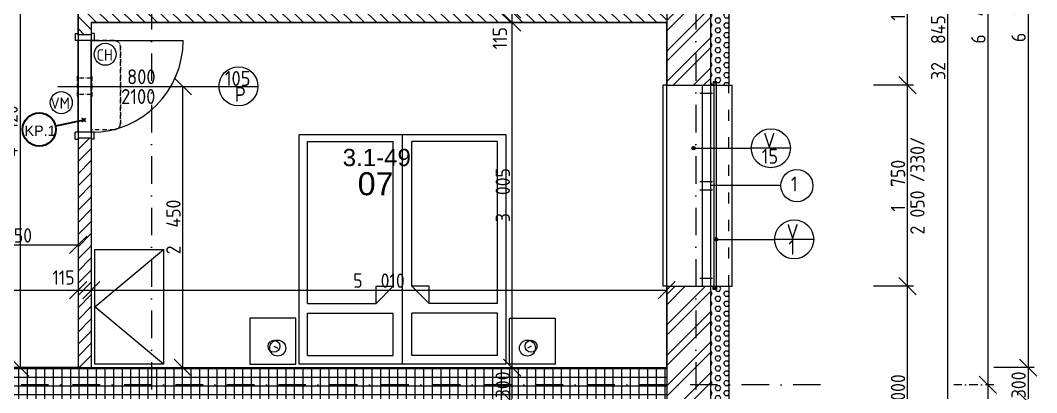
# Model space of a CAD drawing. Extents: x 4511820 to 5180432, y -1526536 to -944957.
# Drawn here: x 5034913 to 5043762, y -1156032 to -1152789 of the extents above; entities that cross this region are included whole.
import ezdxf

# ---------------------------------------------------------------- set-up
doc = ezdxf.new("R2010")
doc.units = 0
doc.header["$MEASUREMENT"] = 0
for name, pattern in [('ACAD_ISO03W100', [30, 12, -18]), ('ACAD_ISO12W100', [22, 12, -3, 0.5, -3, 0.5, -3]), ('BODKOCIARKOVANA_3', [5.6, 3, -1.3, 0, -1.3])]:
    doc.linetypes.add(name, pattern=pattern)
doc.layers.get('0').update_dxf_attribs({"linetype": 'CONTINUOUS'})
doc.layers.get('Defpoints').update_dxf_attribs({"color": 61, "linetype": 'CONTINUOUS'})
for name, color, linetype in [('DVERE', 45, 'CONTINUOUS'), ('KÓTY', 4, 'CONTINUOUS'), ('MÚRY', 1, 'CONTINUOUS'), ('OKNÁ', 143, 'CONTINUOUS'), ('osi', 253, 'CONTINUOUS'), ('Plochy', 41, 'CONTINUOUS'), ('POPIS', 7, 'CONTINUOUS'), ('TENKÁ', 7, 'CONTINUOUS'), ('ZARIADENIE', 47, 'CONTINUOUS'), ('ZZ-chladenie', 133, 'CONTINUOUS'), ('zz-vetr', 52, 'CONTINUOUS'), ('ŠRAFY', 82, 'CONTINUOUS')]:
    doc.layers.add(name, color=color, linetype=linetype)
doc.layers.add('preklady', color=74, linetype='CONTINUOUS', lineweight=35)
doc.styles.add('ARIAL', font='arial.ttf')
doc.styles.add('STYLE1', font='isocp.shx')
doc.dimstyles.new('STANDARD-50', dxfattribs={"dimtxt": 125, "dimasz": 150, "dimexe": 10, "dimexo": 200, "dimgap": 20, "dimtad": 1, "dimdsep": 46, "dimlunit": 6, "dimtxsty": 'STYLE1', "dimblk1": 'OBLIQUE', "dimblk2": 'OBLIQUE', "dimsah": 1, "dimcen": 2.5, "dimse1": 1, "dimse2": 1, "dimadec": 0, "dimazin": 0, "dimtfac": 1, "dimtmove": 1, "dimatfit": 3, "dimldrblk": 'OBLIQUE', "dimfxl": 1, "dimtolj": 1, "dimtzin": 0, "dimarcsym": 0})
pattern_1 = [(45, (584112, 91563.12), (-132.5825215, 132.5825215), []), (45, (584200.39, 91563.12), (-132.5825215, 132.5825215), [])]

# ---------------------------------------------------------------- blocks, each defined once
blk = doc.blocks.new('_OBLIQUE')
at = {"color": 0, "linetype": 'ByBlock'}
blk.add_line((-0.5, -0.5), (0.5, 0.5), dxfattribs=at)
blk = doc.blocks.new('*D12837')
at = {"layer": 'Defpoints', "color": 0}
for p in [(5041881, -1149544.2), (5041881, -1155964.2), (5043337.5, -1155964.2)]:
    blk.add_point(p, dxfattribs=at)
at = {"layer": 'KÓTY', "color": 0, "lineweight": -2}
blk.add_line((5043337.5, -1149544.2), (5043337.5, -1155964.2), dxfattribs=at)
at = {"layer": 'KÓTY', "color": 0, "linetype": 'ByBlock', "lineweight": -2, "xscale": 150, "yscale": 150, "zscale": 150}
for p, rotation in [((5043337.5, -1149544.2), 90), ((5043337.5, -1155964.2), 270)]:
    blk.add_blockref('_OBLIQUE', p, dxfattribs=dict(at, rotation=rotation))
at = {"layer": 'KÓTY', "color": 0, "insert": (5043255, -1152754.2), "char_height": 125, "attachment_point": 5, "rotation": 90, "style": 'STYLE1'}
blk.add_mtext('\\A1;6ﾠ420', dxfattribs=at)
blk = doc.blocks.new('*D12838')
at = {"layer": 'Defpoints', "color": 0}
for p in [(5041881, -1155964.2), (5041881, -1162574.2), (5043337.5, -1162574.2)]:
    blk.add_point(p, dxfattribs=at)
at = {"layer": 'KÓTY', "color": 0, "lineweight": -2}
blk.add_line((5043337.5, -1155964.2), (5043337.5, -1162574.2), dxfattribs=at)
at = {"layer": 'KÓTY', "color": 0, "linetype": 'ByBlock', "lineweight": -2, "xscale": 150, "yscale": 150, "zscale": 150}
for p, rotation in [((5043337.5, -1155964.2), 90), ((5043337.5, -1162574.2), 270)]:
    blk.add_blockref('_OBLIQUE', p, dxfattribs=dict(at, rotation=rotation))
at = {"layer": 'KÓTY', "color": 0, "insert": (5043255, -1159269.2), "char_height": 125, "attachment_point": 5, "rotation": 90, "style": 'STYLE1'}
blk.add_mtext('\\A1;6ﾠ610', dxfattribs=at)
blk = doc.blocks.new('*D12841')
at = {"layer": 'Defpoints', "color": 0}
for p in [(5040921, -1136604.2), (5040921, -1169449.2), (5042987.5, -1169449.2)]:
    blk.add_point(p, dxfattribs=at)
at = {"layer": 'KÓTY', "color": 0, "lineweight": -2}
blk.add_line((5042987.5, -1136604.2), (5042987.5, -1169449.2), dxfattribs=at)
at = {"layer": 'KÓTY', "color": 0, "linetype": 'ByBlock', "lineweight": -2, "xscale": 150, "yscale": 150, "zscale": 150}
for p, rotation in [((5042987.5, -1136604.2), 90), ((5042987.5, -1169449.2), 270)]:
    blk.add_blockref('_OBLIQUE', p, dxfattribs=dict(at, rotation=rotation))
at = {"layer": 'KÓTY', "color": 0, "insert": (5042905, -1153026.7), "char_height": 125, "attachment_point": 5, "rotation": 90, "style": 'STYLE1'}
blk.add_mtext('\\A1;32ﾠ845', dxfattribs=at)
blk = doc.blocks.new('*D12848')
at = {"layer": 'Defpoints', "color": 0}
for p in [(5040921, -1155104.2), (5042637.5, -1155104.2), (5040921, -1157104.2)]:
    blk.add_point(p, dxfattribs=at)
at = {"layer": 'KÓTY', "color": 0, "lineweight": -2}
blk.add_line((5042637.5, -1157104.2), (5042637.5, -1155104.2), dxfattribs=at)
at = {"layer": 'KÓTY', "color": 0, "linetype": 'ByBlock', "lineweight": -2, "xscale": 150, "yscale": 150, "zscale": 150}
for p, rotation in [((5042637.5, -1155104.2), 90), ((5042637.5, -1157104.2), 270)]:
    blk.add_blockref('_OBLIQUE', p, dxfattribs=dict(at, rotation=rotation))
at = {"layer": 'KÓTY', "color": 0, "insert": (5042555, -1156104.2), "char_height": 125, "attachment_point": 5, "rotation": 90, "style": 'STYLE1'}
blk.add_mtext('\\A1;2ﾠ000', dxfattribs=at)
blk = doc.blocks.new('*D12849')
at = {"layer": 'Defpoints', "color": 0}
for p in [(5040921, -1153354.2), (5042637.5, -1153354.2), (5040921, -1155104.2)]:
    blk.add_point(p, dxfattribs=at)
at = {"layer": 'KÓTY', "color": 0, "lineweight": -2}
blk.add_line((5042637.5, -1155104.2), (5042637.5, -1153354.2), dxfattribs=at)
at = {"layer": 'KÓTY', "color": 0, "linetype": 'ByBlock', "lineweight": -2, "xscale": 150, "yscale": 150, "zscale": 150}
for p, rotation in [((5042637.5, -1153354.2), 90), ((5042637.5, -1155104.2), 270)]:
    blk.add_blockref('_OBLIQUE', p, dxfattribs=dict(at, rotation=rotation))
at = {"layer": 'KÓTY', "color": 0, "insert": (5042555, -1154229.2), "char_height": 125, "attachment_point": 5, "rotation": 90, "style": 'STYLE1'}
blk.add_mtext('\\A1;1ﾠ750', dxfattribs=at)
blk = doc.blocks.new('*D12850')
at = {"layer": 'Defpoints', "color": 0}
for p in [(5040921, -1151774.2), (5042637.5, -1151774.2), (5040921, -1153354.2)]:
    blk.add_point(p, dxfattribs=at)
at = {"layer": 'KÓTY', "color": 0, "lineweight": -2}
blk.add_line((5042637.5, -1153354.2), (5042637.5, -1151774.2), dxfattribs=at)
at = {"layer": 'KÓTY', "color": 0, "linetype": 'ByBlock', "lineweight": -2, "xscale": 150, "yscale": 150, "zscale": 150}
for p, rotation in [((5042637.5, -1151774.2), 90), ((5042637.5, -1153354.2), 270)]:
    blk.add_blockref('_OBLIQUE', p, dxfattribs=dict(at, rotation=rotation))
at = {"layer": 'KÓTY', "color": 0, "insert": (5042555, -1152564.2), "char_height": 125, "attachment_point": 5, "rotation": 90, "style": 'STYLE1'}
blk.add_mtext('\\A1;1ﾠ580', dxfattribs=at)
blk = doc.blocks.new('*D12866')
at = {"layer": 'Defpoints', "color": 0}
for p in [(5040541, -1149694.2), (5040541, -1155814.2), (5043687.5, -1155814.2)]:
    blk.add_point(p, dxfattribs=at)
at = {"layer": 'KÓTY', "color": 0, "lineweight": -2}
blk.add_line((5043687.5, -1149694.2), (5043687.5, -1155814.2), dxfattribs=at)
at = {"layer": 'KÓTY', "color": 0, "linetype": 'ByBlock', "lineweight": -2, "xscale": 150, "yscale": 150, "zscale": 150}
for p, rotation in [((5043687.5, -1149694.2), 90), ((5043687.5, -1155814.2), 270)]:
    blk.add_blockref('_OBLIQUE', p, dxfattribs=dict(at, rotation=rotation))
at = {"layer": 'KÓTY', "color": 0, "insert": (5043605, -1152754.2), "char_height": 125, "attachment_point": 5, "rotation": 90, "style": 'STYLE1'}
blk.add_mtext('\\A1;6ﾠ120', dxfattribs=at)
blk = doc.blocks.new('*D12867')
at = {"layer": 'Defpoints', "color": 0}
for p in [(5040541, -1155814.2), (5040541, -1156114.2), (5043687.5, -1156114.2)]:
    blk.add_point(p, dxfattribs=at)
at = {"layer": 'KÓTY', "color": 0, "lineweight": -2}
blk.add_line((5043687.5, -1155814.2), (5043687.5, -1156114.2), dxfattribs=at)
at = {"layer": 'KÓTY', "color": 0, "linetype": 'ByBlock', "lineweight": -2, "xscale": 150, "yscale": 150, "zscale": 150}
for p, rotation in [((5043687.5, -1155814.2), 90), ((5043687.5, -1156114.2), 270)]:
    blk.add_blockref('_OBLIQUE', p, dxfattribs=dict(at, rotation=rotation))
at = {"layer": 'KÓTY', "color": 0, "insert": (5043605, -1155964.2), "char_height": 125, "attachment_point": 5, "rotation": 90, "style": 'STYLE1'}
blk.add_mtext('\\A1;300', dxfattribs=at)
blk = doc.blocks.new('SKRINA')
at = {"layer": 'ZARIADENIE'}
for p, q in [((4449069, -1324645.2), (4448469, -1324145.2)), ((4448469, -1325145.2), (4449069, -1324645.2))]:
    blk.add_line(p, q, dxfattribs=at)
blk.add_lwpolyline([(4448469, -1324145.2), (4448469, -1325145.2), (4449069, -1325145.2), (4449069, -1324145.2)], close=True, dxfattribs=at)
blk = doc.blocks.new('DVOJPOSTEL')
at = {"layer": 'ZARIADENIE', "ltscale": 0.25}
for p, q in [((4444359, -1314665.2), (4444359, -1312665.2)), ((4444359, -1312665.2), (4446159, -1312665.2)), ((4445259, -1312665.2), (4445259, -1314665.2)), ((4446159, -1312665.2), (4446159, -1314665.2)), ((4444139.6, -1312821.2), (4444171.8, -1312805.1)), ((4446378.4, -1312821.2), (4446346.2, -1312805.1)), ((4446159, -1314665.2), (4444359, -1314665.2))]:
    blk.add_line(p, q, dxfattribs=at)
at = {"layer": 'ZARIADENIE', "color": 76, "ltscale": 0.25}
for p, q in [((4444432.3, -1312741.6), (4445177.9, -1312741.6)), ((4444432.3, -1312741.6), (4444432.3, -1313110.9)), ((4445177.9, -1312741.6), (4445177.9, -1313110.9)), ((4446085.7, -1312741.6), (4445340.1, -1312741.6)), ((4445340.1, -1312741.6), (4445340.1, -1313110.9)), ((4446085.7, -1312741.6), (4446085.7, -1313110.9)), ((4444432.3, -1313110.9), (4445177.9, -1313110.9)), ((4446085.7, -1313110.9), (4445340.1, -1313110.9)), ((4444432.3, -1313193.6), (4444432.3, -1314603.6)), ((4444432.3, -1313193.6), (4445027.9, -1313193.6)), ((4445027.9, -1313193.6), (4445177.9, -1313343.6)), ((4445027.9, -1313193.6), (4445027.9, -1313343.6)), ((4445490.1, -1313193.6), (4445340.1, -1313343.6)), ((4446085.7, -1313193.6), (4445490.1, -1313193.6)), ((4445490.1, -1313193.6), (4445490.1, -1313343.6)), ((4446085.7, -1313193.6), (4446085.7, -1314603.6)), ((4445027.9, -1313343.6), (4445177.9, -1313343.6)), ((4445177.9, -1313343.6), (4445177.9, -1314603.6)), ((4445340.1, -1313343.6), (4445340.1, -1314603.6)), ((4445490.1, -1313343.6), (4445340.1, -1313343.6)), ((4444432.3, -1314603.6), (4445177.9, -1314603.6)), ((4446085.7, -1314603.6), (4445340.1, -1314603.6))]:
    blk.add_line(p, q, dxfattribs=at)
at = {"layer": 'ZARIADENIE'}
for points in [[(4444329, -1313065.2), (4443929, -1313065.2), (4443929, -1312665.2), (4444329, -1312665.2)], [(4446189, -1313065.2), (4446589, -1313065.2), (4446589, -1312665.2), (4446189, -1312665.2)]]:
    blk.add_lwpolyline(points, close=True, dxfattribs=at)
at = {"layer": 'ZARIADENIE', "ltscale": 0.25}
for centre, radius in [((4444171.8, -1312805.1), 69.7), ((4446346.2, -1312805.1), 69.7), ((4444139.6, -1312821.2), 51.9), ((4446378.4, -1312821.2), 51.9)]:
    blk.add_circle(centre, radius, dxfattribs=at)
blk = doc.blocks.new('*D19038')
at = {"layer": 'Defpoints', "color": 0}
for p in [(5039196.2, -1155814.2), (5039196.2, -1155814.2), (5039196.2, -1156114.2)]:
    blk.add_point(p, dxfattribs=at)
at = {"layer": 'KÓTY', "color": 0, "lineweight": -2}
blk.add_line((5039196.2, -1156114.2), (5039196.2, -1155814.2), dxfattribs=at)
at = {"layer": 'KÓTY', "color": 0, "linetype": 'ByBlock', "lineweight": -2, "xscale": 150, "yscale": 150, "zscale": 150}
for p, rotation in [((5039196.2, -1155814.2), 90), ((5039196.2, -1156114.2), 270)]:
    blk.add_blockref('_OBLIQUE', p, dxfattribs=dict(at, rotation=rotation))
at = {"layer": 'KÓTY', "color": 0, "insert": (5039113.7, -1155964.2), "char_height": 125, "attachment_point": 5, "rotation": 90, "style": 'STYLE1'}
blk.add_mtext('\\A1;300', dxfattribs=at)
blk = doc.blocks.new('*D19039')
at = {"layer": 'Defpoints', "color": 0}
for p in [(5039196.2, -1152809.2), (5039196.2, -1152809.2), (5039196.2, -1155814.2)]:
    blk.add_point(p, dxfattribs=at)
at = {"layer": 'KÓTY', "color": 0, "lineweight": -2}
blk.add_line((5039196.2, -1155814.2), (5039196.2, -1152809.2), dxfattribs=at)
at = {"layer": 'KÓTY', "color": 0, "linetype": 'ByBlock', "lineweight": -2, "xscale": 150, "yscale": 150, "zscale": 150}
for p, rotation in [((5039196.2, -1152809.2), 90), ((5039196.2, -1155814.2), 270)]:
    blk.add_blockref('_OBLIQUE', p, dxfattribs=dict(at, rotation=rotation))
at = {"layer": 'KÓTY', "color": 0, "insert": (5039113.6, -1154311.7), "char_height": 125, "attachment_point": 5, "rotation": 90, "style": 'STYLE1'}
blk.add_mtext('\\A1;3ﾠ005', dxfattribs=at)
blk = doc.blocks.new('*D19040')
at = {"layer": 'Defpoints', "color": 0}
for p in [(5039196.2, -1152694.2), (5039196.2, -1152694.2), (5039196.2, -1152809.2)]:
    blk.add_point(p, dxfattribs=at)
at = {"layer": 'KÓTY', "color": 0, "lineweight": -2}
blk.add_line((5039196.2, -1152809.2), (5039196.2, -1152694.2), dxfattribs=at)
at = {"layer": 'KÓTY', "color": 0, "linetype": 'ByBlock', "lineweight": -2, "xscale": 150, "yscale": 150, "zscale": 150}
for p, rotation in [((5039196.2, -1152694.2), 90), ((5039196.2, -1152809.2), 270)]:
    blk.add_blockref('_OBLIQUE', p, dxfattribs=dict(at, rotation=rotation))
at = {"layer": 'KÓTY', "color": 0, "insert": (5039088.5, -1152945), "char_height": 125, "attachment_point": 5, "rotation": 90, "style": 'STYLE1'}
blk.add_mtext('\\A1;115', dxfattribs=at)
blk = doc.blocks.new('*D19092')
at = {"layer": 'Defpoints', "color": 0}
for p in [(5035416, -1155139), (5033531, -1155814.2), (5035416, -1155814.2)]:
    blk.add_point(p, dxfattribs=at)
at = {"layer": 'KÓTY', "color": 0, "lineweight": -2}
blk.add_line((5033531, -1155139), (5035416, -1155139), dxfattribs=at)
at = {"layer": 'KÓTY', "color": 0, "linetype": 'ByBlock', "lineweight": -2, "xscale": 150, "yscale": 150, "zscale": 150, "rotation": 180}
blk.add_blockref('_OBLIQUE', (5033531, -1155139), dxfattribs=at)
at = {"layer": 'KÓTY', "color": 0, "linetype": 'ByBlock', "lineweight": -2, "xscale": 150, "yscale": 150, "zscale": 150}
blk.add_blockref('_OBLIQUE', (5035416, -1155139), dxfattribs=at)
at = {"layer": 'KÓTY', "color": 0, "insert": (5034473.5, -1155056.5), "char_height": 125, "attachment_point": 5, "style": 'STYLE1'}
blk.add_mtext('\\A1;1ﾠ885', dxfattribs=at)
blk = doc.blocks.new('*D19093')
at = {"layer": 'Defpoints', "color": 0}
for p in [(5035531, -1155139), (5035416, -1155814.2), (5035531, -1155814.2)]:
    blk.add_point(p, dxfattribs=at)
at = {"layer": 'KÓTY', "color": 0, "lineweight": -2}
blk.add_line((5035416, -1155139), (5035531, -1155139), dxfattribs=at)
at = {"layer": 'KÓTY', "color": 0, "linetype": 'ByBlock', "lineweight": -2, "xscale": 150, "yscale": 150, "zscale": 150, "rotation": 180}
blk.add_blockref('_OBLIQUE', (5035416, -1155139), dxfattribs=at)
at = {"layer": 'KÓTY', "color": 0, "linetype": 'ByBlock', "lineweight": -2, "xscale": 150, "yscale": 150, "zscale": 150}
blk.add_blockref('_OBLIQUE', (5035531, -1155139), dxfattribs=at)
at = {"layer": 'KÓTY', "color": 0, "insert": (5035289, -1155029.5), "char_height": 125, "attachment_point": 5, "style": 'STYLE1'}
blk.add_mtext('\\A1;115', dxfattribs=at)
blk = doc.blocks.new('*D19094')
at = {"layer": 'Defpoints', "color": 0}
for p in [(5040541, -1155139), (5035531, -1155814.2), (5040541, -1155814.2)]:
    blk.add_point(p, dxfattribs=at)
at = {"layer": 'KÓTY', "color": 0, "lineweight": -2}
blk.add_line((5035531, -1155139), (5040541, -1155139), dxfattribs=at)
at = {"layer": 'KÓTY', "color": 0, "linetype": 'ByBlock', "lineweight": -2, "xscale": 150, "yscale": 150, "zscale": 150, "rotation": 180}
blk.add_blockref('_OBLIQUE', (5035531, -1155139), dxfattribs=at)
at = {"layer": 'KÓTY', "color": 0, "linetype": 'ByBlock', "lineweight": -2, "xscale": 150, "yscale": 150, "zscale": 150}
blk.add_blockref('_OBLIQUE', (5040541, -1155139), dxfattribs=at)
at = {"layer": 'KÓTY', "color": 0, "insert": (5038036, -1155056.5), "char_height": 125, "attachment_point": 5, "style": 'STYLE1'}
blk.add_mtext('\\A1;5ﾠ010', dxfattribs=at)
blk = doc.blocks.new('*D19098')
at = {"layer": 'Defpoints', "color": 0}
for p in [(5036223.8, -1153364.2), (5036328, -1153364.2), (5036223.8, -1155814.2)]:
    blk.add_point(p, dxfattribs=at)
at = {"layer": 'KÓTY', "color": 0, "lineweight": -2}
blk.add_line((5036328, -1155814.2), (5036328, -1153364.2), dxfattribs=at)
at = {"layer": 'KÓTY', "color": 0, "linetype": 'ByBlock', "lineweight": -2, "xscale": 150, "yscale": 150, "zscale": 150}
for p, rotation in [((5036328, -1153364.2), 90), ((5036328, -1155814.2), 270)]:
    blk.add_blockref('_OBLIQUE', p, dxfattribs=dict(at, rotation=rotation))
at = {"layer": 'KÓTY', "color": 0, "insert": (5036245.5, -1154589.2), "char_height": 125, "attachment_point": 5, "rotation": 90, "style": 'STYLE1'}
blk.add_mtext('\\A1;2ﾠ450', dxfattribs=at)
blk = doc.blocks.new('*D19100')
at = {"layer": 'Defpoints', "color": 0}
for p in [(5034166, -1153929.2), (5035416, -1153929.2), (5035416, -1154745.5)]:
    blk.add_point(p, dxfattribs=at)
at = {"layer": 'KÓTY', "color": 0, "lineweight": -2}
blk.add_line((5034166, -1154745.5), (5035416, -1154745.5), dxfattribs=at)
at = {"layer": 'KÓTY', "color": 0, "linetype": 'ByBlock', "lineweight": -2, "xscale": 150, "yscale": 150, "zscale": 150, "rotation": 180}
blk.add_blockref('_OBLIQUE', (5034166, -1154745.5), dxfattribs=at)
at = {"layer": 'KÓTY', "color": 0, "linetype": 'ByBlock', "lineweight": -2, "xscale": 150, "yscale": 150, "zscale": 150}
blk.add_blockref('_OBLIQUE', (5035416, -1154745.5), dxfattribs=at)
at = {"layer": 'KÓTY', "color": 0, "insert": (5034791, -1154663), "char_height": 125, "attachment_point": 5, "style": 'STYLE1'}
blk.add_mtext('\\A1;1ﾠ250', dxfattribs=at)
blk = doc.blocks.new('*D19120')
at = {"layer": 'Defpoints', "color": 0}
for p in [(5035416, -1151694.2), (5034911, -1155814.2), (5035416, -1155814.2)]:
    blk.add_point(p, dxfattribs=at)
at = {"layer": 'KÓTY', "color": 0, "lineweight": -2}
blk.add_line((5034911, -1151694.2), (5034911, -1155814.2), dxfattribs=at)
at = {"layer": 'KÓTY', "color": 0, "linetype": 'ByBlock', "lineweight": -2, "xscale": 150, "yscale": 150, "zscale": 150}
for p, rotation in [((5034911, -1151694.2), 90), ((5034911, -1155814.2), 270)]:
    blk.add_blockref('_OBLIQUE', p, dxfattribs=dict(at, rotation=rotation))
at = {"layer": 'KÓTY', "color": 0, "insert": (5034828.5, -1153754.2), "char_height": 125, "attachment_point": 5, "rotation": 90, "style": 'STYLE1'}
blk.add_mtext('\\A1;4ﾠ120', dxfattribs=at)
blk = doc.blocks.new('chlj3')
at = {"layer": 'ZZ-chladenie', "linetype": 'ACAD_ISO12W100', "ltscale": 3}
for p, q in [((5005195.8, -1151691.8), (5005395.8, -1151691.8)), ((5005195.8, -1152470.8), (5005395.8, -1152470.8))]:
    blk.add_line(p, q, dxfattribs=at)
blk.add_lwpolyline([(5005145.8, -1152419.2), (5005138.4, -1152419.2), (5005138.4, -1151744.5), (5005145.8, -1151744.5)], close=True, dxfattribs=at)
for centre, start, end in [((5005195.8, -1151741.8), 90, 180), ((5005195.8, -1152420.8), 180, 270)]:
    blk.add_arc(centre, 50, start, end, dxfattribs=at)

msp = doc.modelspace()

# ---------------------------------------------------------------- hatches: boundary and pattern name
at = {"layer": 'TENKÁ'}
h = msp.add_hatch(color=256, dxfattribs=at)
h.dxf.hatch_style = 1
h.paths.add_polyline_path([(5040951, -1153354.191), (5040951, -1153329.191), (5040971, -1153329.191), (5040971, -1153354.191), (5040976, -1153354.191), (5040976, -1153324.191), (5040946, -1153324.191), (5040946, -1153354.191)])
h = msp.add_hatch(color=256, dxfattribs=at)
h.dxf.hatch_style = 1
h.paths.add_polyline_path([(5040790.327, -1153902.957, 2.41421356), (5040775.327, -1153917.957, 0.41421356)])
h = msp.add_hatch(color=256, dxfattribs=at)
h.dxf.hatch_style = 1
h.paths.add_polyline_path([(5040986, -1154697.191, 2.41421356), (5040971, -1154712.191, 0.41421356)])
h = msp.add_hatch(color=256, dxfattribs=at)
h.dxf.hatch_style = 1
h.paths.add_polyline_path([(5040951, -1155104.191), (5040951, -1155129.191), (5040971, -1155129.191), (5040971, -1155104.191), (5040976, -1155104.191), (5040976, -1155134.191), (5040946, -1155134.191), (5040946, -1155104.191)])
at = {"layer": 'ŠRAFY', "ltscale": 0.25}
h = msp.add_hatch(dxfattribs=at)
h.set_pattern_fill('ANSI31', color=256, scale=600, angle=90, style=0)
h.set_pattern_definition([(135, (-2976355.03, 198812.926), (-53.0330086, -53.0330086), [])])
h.paths.add_polyline_path([(5035416, -1149694.191), (5035531, -1149694.191), (5035531, -1152694.191), (5040541, -1152694.191), (5040541, -1152809.191), (5035531, -1152809.191), (5035531, -1152904.191), (5035531, -1152914.191), (5035416, -1152914.191), (5035416, -1152904.191), (5035416, -1151694.191), (5035416, -1151579.191)])
at = {"layer": 'ŠRAFY'}
h = msp.add_hatch(dxfattribs=at)
h.set_pattern_fill('ANSI32', color=256, scale=500)
h.set_pattern_definition(pattern_1)
h.paths.add_polyline_path([(5040851, -1153354.191), (5040921, -1153354.191), (5040921, -1151774.191), (5040851, -1151774.191), (5040541, -1151774.191), (5040541, -1152644.191), (5040541, -1152694.191), (5040541, -1152809.191), (5040541, -1152879.191), (5040541, -1153354.191)])
h = msp.add_hatch(dxfattribs=at)
h.set_pattern_fill('HEX', color=256, scale=200)
h.paths.add_polyline_path([(5040921, -1153354.191), (5041081, -1153354.191), (5041081, -1151774.191), (5040921, -1151774.191)])
at = {"layer": 'ŠRAFY', "ltscale": 0.25}
h = msp.add_hatch(dxfattribs=at)
h.set_pattern_fill('ANSI31', color=256, scale=600, style=0)
h.set_pattern_definition([(45, (515270.5, 303822), (-53.0330086, 53.0330086), [])])
h.paths.add_polyline_path([(5035531, -1153814.191), (5035416, -1153814.191), (5035416, -1153824.191), (5035416, -1155814.191), (5035531, -1155814.191), (5035531, -1153824.191)])
at = {"layer": 'ŠRAFY'}
h = msp.add_hatch(dxfattribs=at)
h.set_pattern_fill('ANSI32', color=256, scale=500)
h.set_pattern_definition(pattern_1)
h.paths.add_polyline_path([(5040851, -1155104.191), (5040541, -1155104.191), (5040541, -1155814.191), (5040541, -1156114.191), (5040541, -1157104.191), (5040921, -1157104.191), (5040921, -1155104.191)])
h = msp.add_hatch(dxfattribs=at)
h.set_pattern_fill('HEX', color=256, scale=200)
h.paths.add_polyline_path([(5040921, -1157144.191), (5041081, -1157144.191), (5041081, -1155104.191), (5040921, -1155104.191), (5040921, -1157104.191)])
at = {"layer": 'ŠRAFY', "ltscale": 0.25}
h = msp.add_hatch(dxfattribs=at)
h.set_pattern_fill('ANSI37', color=256, scale=600, angle=45)
h.set_pattern_definition([(90, (-3307273.674, 668852.734), (-75, 1e-14), []), (180, (-3307273.674, 668852.734), (-1e-14, -75), [])])
h.paths.add_polyline_path([(5033291, -1156114.191), (5033406, -1156114.191), (5035506, -1156114.191), (5035621, -1156114.191), (5040541, -1156114.191), (5040541, -1155814.191), (5035531, -1155814.191), (5035416, -1155814.191), (5033531, -1155814.191), (5033416, -1155814.191), (5033291, -1155814.191)])

# ---------------------------------------------------------------- linework, layer by layer
at = {"layer": 'DVERE', "ltscale": 0.25}
for p, q in [((5035391, -1152904.191), (5035391, -1152964.191)), ((5035391, -1152904.191), (5035416, -1152904.191)), ((5035556, -1152904.191), (5035531, -1152904.191)), ((5035556, -1152904.191), (5035556, -1152964.191)), ((5035556, -1152964.191), (5035391, -1152964.191)), ((5035416, -1153764.191), (5035416, -1152964.191)), ((5035531, -1153764.191), (5035531, -1152964.191)), ((5035531, -1152964.191), (5036331, -1152964.191)), ((5035239.672, -1153364.191), (5036642.328, -1153364.191)), ((5036642.328, -1153364.191), (5036982.328, -1153364.191)), ((5035391, -1153824.191), (5035391, -1153764.191)), ((5035556, -1153764.191), (5035391, -1153764.191)), ((5035556, -1153824.191), (5035556, -1153764.191)), ((5035391, -1153824.191), (5035416, -1153824.191)), ((5035556, -1153824.191), (5035531, -1153824.191))]:
    msp.add_line(p, q, dxfattribs=at)
msp.add_circle((5036812.328, -1153364.191), 170, dxfattribs=at)
msp.add_arc((5035531, -1152964.191), 800, 270, 0, dxfattribs=at)
at = {"layer": 'KÓTY', "ltscale": 0.25}
for p, q in [((5042690.903, -1153354.191), (5042340.903, -1153354.191)), ((5042690.903, -1155104.191), (5042340.903, -1155104.191)), ((5043740.903, -1155814.191), (5043390.903, -1155814.191))]:
    msp.add_line(p, q, dxfattribs=at)
at = {"layer": 'KÓTY', "linetype": 'BODKOCIARKOVANA_3', "ltscale": 25}
msp.add_line((5043390.903, -1155964.191), (5043040.903, -1155964.191), dxfattribs=at)
at = {"layer": 'MÚRY'}
for p, q in [((5035416, -1152914.191), (5035416, -1151694.191)), ((5041081, -1151774.191), (5041081, -1153354.191)), ((5041081, -1151774.191), (5041081, -1153354.191)), ((5035531, -1152809.191), (5035531, -1152914.191)), ((5035531, -1152809.191), (5040541, -1152809.191)), ((5040541, -1152809.191), (5040541, -1153354.191)), ((5040541, -1152879.191), (5040541, -1153354.191)), ((5040541, -1153354.191), (5041081, -1153354.191)), ((5035416, -1153814.191), (5035416, -1155814.191)), ((5035531, -1153814.191), (5035531, -1155814.191)), ((5040541, -1155104.191), (5040541, -1155814.191)), ((5040541, -1155104.191), (5041081, -1155104.191)), ((5041081, -1155104.191), (5041081, -1157144.191)), ((5041081, -1155104.191), (5041081, -1157144.191)), ((5033531, -1155814.191), (5035416, -1155814.191)), ((5035531, -1155814.191), (5040541, -1155814.191))]:
    msp.add_line(p, q, dxfattribs=at)
at = {"layer": 'MÚRY', "ltscale": 0.25}
for p, q in [((5035531, -1152914.191), (5035416, -1152914.191)), ((5035531, -1153814.191), (5035416, -1153814.191))]:
    msp.add_line(p, q, dxfattribs=at)
at = {"layer": 'OKNÁ', "ltscale": 0.25}
for p, q in [((5040851, -1153354.191), (5040851, -1155104.191)), ((5040921, -1153354.191), (5040921, -1155104.191)), ((5040951, -1153354.191), (5040951, -1155104.191)), ((5040951, -1153354.191), (5040951, -1155104.191)), ((5040971, -1153354.191), (5040971, -1155104.191)), ((5040831, -1153424.191), (5040941, -1153424.191)), ((5040831, -1153424.191), (5040941, -1153424.191)), ((5040831, -1154194.191), (5040941, -1154194.191)), ((5040831, -1154194.191), (5040941, -1154194.191)), ((5041534.854, -1154229.191), (5040921, -1154229.191)), ((5040831, -1154264.191), (5040941, -1154264.191)), ((5040831, -1154264.191), (5040941, -1154264.191)), ((5040831, -1155034.191), (5040941, -1155034.191)), ((5040831, -1155034.191), (5040941, -1155034.191))]:
    msp.add_line(p, q, dxfattribs=at)
msp.add_circle((5041674.854, -1154229.191), 140, dxfattribs=at)
at = {"layer": 'osi', "linetype": 'BODKOCIARKOVANA_3', "ltscale": 80}
for p, q in [((5036056, -1134257), (5036056, -1171774.191)), ((5040796, -1134257), (5040796, -1171774.191)), ((5041881, -1155964.191), (4978211, -1155964.191))]:
    msp.add_line(p, q, dxfattribs=at)
at = {"layer": 'Plochy'}
for points in [[(5032111, -1155814.191), (5032111, -1153769.191), (5031971, -1153769.191), (5031971, -1152694.191), (5032111, -1152694.191), (5032111, -1151694.191), (5035416, -1151694.191), (5035416, -1155814.191), (5033531, -1155814.191), (5033531, -1153929.191), (5034166, -1153929.191), (5034166, -1153814.191), (5033416, -1153814.191), (5033416, -1155814.191)], [(5040541, -1152809.191), (5035531, -1152809.191), (5035531, -1155814.191), (5040541, -1155814.191)]]:
    msp.add_lwpolyline(points, close=True, dxfattribs=at)
at = {"layer": 'preklady'}
for p, q in [((5035466.999, -1153657.499), (5035219.598, -1153709.853)), ((5035450.382, -1153674.116), (5035483.616, -1153640.882)), ((5035483.617, -1153674.117), (5035450.383, -1153640.883))]:
    msp.add_line(p, q, dxfattribs=at)
at = {"layer": 'preklady', "ltscale": 0.25}
msp.add_circle((5035077.739, -1153739.872), 145, dxfattribs=at)
at = {"layer": 'TENKÁ'}
for p, q in [((5040921, -1151774.191), (5040921, -1153354.191)), ((5040921, -1151774.191), (5040921, -1153354.191)), ((5040541, -1152644.191), (5040541, -1152809.191)), ((5040976, -1153324.191), (5040946, -1153324.191)), ((5040946, -1153324.191), (5040946, -1153354.191)), ((5040951, -1153354.191), (5040951, -1153324.191)), ((5040971, -1153329.191), (5040951, -1153329.191)), ((5040951, -1153329.191), (5040951, -1153354.191)), ((5040971, -1153354.191), (5040971, -1153329.191)), ((5040976, -1153354.191), (5040976, -1153324.191)), ((5040921, -1155104.191), (5040921, -1157144.191)), ((5040921, -1155104.191), (5040921, -1157144.191)), ((5040946, -1155134.191), (5040946, -1155104.191)), ((5040951, -1155104.191), (5040951, -1155134.191)), ((5040951, -1155129.191), (5040951, -1155104.191)), ((5040971, -1155129.191), (5040951, -1155129.191)), ((5040971, -1155104.191), (5040971, -1155129.191)), ((5040976, -1155104.191), (5040976, -1155134.191)), ((5040976, -1155134.191), (5040946, -1155134.191)), ((5035416, -1155814.191), (5035531, -1155814.191)), ((5040541, -1155814.191), (5040541, -1156114.191))]:
    msp.add_line(p, q, dxfattribs=at)
at = {"layer": 'TENKÁ', "ltscale": 0.25}
for p, q in [((5040511, -1155104.191), (5040511, -1153354.191)), ((5040541, -1153354.191), (5040511, -1153354.191)), ((5041081, -1153354.191), (5041111, -1153354.191)), ((5041111, -1155104.191), (5041111, -1153354.191)), ((5040775.327, -1153902.957), (5041277.729, -1153902.957)), ((5041617.729, -1153902.957), (5041277.729, -1153902.957)), ((5040971, -1154697.191), (5041480.836, -1154697.191)), ((5041820.836, -1154697.191), (5041480.836, -1154697.191)), ((5040541, -1155104.191), (5040511, -1155104.191)), ((5041081, -1155104.191), (5041111, -1155104.191))]:
    msp.add_line(p, q, dxfattribs=at)
at = {"layer": 'TENKÁ', "linetype": 'ACAD_ISO03W100', "ltscale": 8}
for p, q in [((5040541, -1155104.191), (5040541, -1153354.191)), ((5041081, -1155104.191), (5041081, -1153354.191))]:
    msp.add_line(p, q, dxfattribs=at)
at = {"layer": 'TENKÁ', "ltscale": 0.25}
for centre in [(5041447.729, -1153902.957), (5041650.836, -1154697.191)]:
    msp.add_circle(centre, 170, dxfattribs=at)
at = {"layer": 'TENKÁ'}
for centre in [(5040775.327, -1153902.957), (5040971, -1154697.191)]:
    msp.add_circle(centre, 15, dxfattribs=at)
at = {"layer": 'ZZ-chladenie'}
msp.add_circle((5035651.729, -1153084.794), 96, dxfattribs=at)
at = {"layer": 'zz-vetr', "linetype": 'ACAD_ISO12W100', "lineweight": -2, "ltscale": 3}
for p, q in [((5035531, -1153294.191), (5035416, -1153294.191)), ((5035531, -1153434.191), (5035416, -1153434.191))]:
    msp.add_line(p, q, dxfattribs=at)
for points in [[(5035409, -1153449.191), (5035416, -1153449.191), (5035416, -1153279.191), (5035409, -1153279.191)], [(5035531, -1153449.191), (5035538, -1153449.191), (5035538, -1153279.191), (5035531, -1153279.191)]]:
    msp.add_lwpolyline(points, close=True, dxfattribs=at)
at = {"layer": 'zz-vetr'}
msp.add_circle((5035269.298, -1153506.221), 96, dxfattribs=at)

# ---------------------------------------------------------------- block references
at = {"layer": 'ZARIADENIE', "color": 2, "rotation": 180}
msp.add_blockref('DVOJPOSTEL', (9483500, -2468449.383), dxfattribs=at)
at = {"layer": 'ZARIADENIE', "color": 2, "xscale": -1}
msp.add_blockref('SKRINA', (9484630, 169361), dxfattribs=at)
at = {"layer": 'ZZ-chladenie', "xscale": -1}
msp.add_blockref('chlj3', (10040926.821, -1272.421), dxfattribs=at)

# ---------------------------------------------------------------- texts
at = {"layer": 'DVERE', "style": 'STYLE1'}
for s, p in [('105', (5036693.298, -1153360.691)), ('P', (5036780.298, -1153499.328))]:
    msp.add_text(s, height=130, dxfattribs=at).set_placement(p)
at = {"layer": 'KÓTY', "insert": (5042723.957, -1154229.191), "char_height": 125, "attachment_point": 5, "rotation": 90, "style": 'STYLE1'}
msp.add_mtext('\\A1;2 050 /330/', dxfattribs=at)
at = {"layer": 'POPIS', "lineweight": 40, "ltscale": 0.25, "style": 'ARIAL'}
for s, height, p in [('3.1-49', 150, (5037719.769, -1154058.77)), ('07', 200, (5037850.811, -1154312.77))]:
    msp.add_text(s, height=height, dxfattribs=at).set_placement(p)
at = {"layer": 'preklady', "linetype": 'Continuous', "lineweight": 20, "style": 'ARIAL'}
msp.add_text('KP.1', height=90, dxfattribs=at).set_placement((5034948.475, -1153796.128))
at = {"layer": 'TENKÁ', "linetype": 'Continuous', "style": 'STYLE1'}
for s, p in [('800', (5035842.427, -1153345.608)), ('2100', (5035790.653, -1153517.716))]:
    msp.add_text(s, height=130, dxfattribs=at).set_placement(p)
at = {"layer": 'TENKÁ', "style": 'STYLE1'}
for s, p in [('V', (5041381.699, -1153899.457)), ('15', (5041368.199, -1154038.094)), ('1', (5041622.823, -1154279.191)), ('V', (5041584.806, -1154693.691)), ('1', (5041601.306, -1154832.328))]:
    msp.add_text(s, height=130, dxfattribs=at).set_placement(p)
at = {"layer": 'TENKÁ', "lineweight": 40, "ltscale": 0.25, "style": 'ARIAL'}
msp.add_text('07', height=200, dxfattribs=at).set_placement((5037850.811, -1154312.77))
at = {"layer": 'ZZ-chladenie', "style": 'STYLE1'}
msp.add_text('CH', height=100, dxfattribs=at).set_placement((5035577.101, -1153140.994))
at = {"layer": 'zz-vetr', "style": 'STYLE1'}
msp.add_text('VM', height=100, dxfattribs=at).set_placement((5035174.992, -1153560.234))

# ---------------------------------------------------------------- dimensions: what is measured, and where the dimension line sits
at = {"layer": 'KÓTY'}
for base, p1, p2, picture, middle in [((5042987.5, -1169449.191), (5040921, -1136604.191), (5040921, -1169449.191), '*D12841', (5042904.957, -1153026.691)), ((5043337.5, -1155964.191), (5041881, -1149544.191), (5041881, -1155964.191), '*D12837', (5043254.957, -1152754.191)), ((5043687.5, -1155814.191), (5040541, -1149694.191), (5040541, -1155814.191), '*D12866', (5043604.957, -1152754.191)), ((5034911, -1155814.191), (5035416, -1151694.191), (5035416, -1155814.191), '*D19120', (5034828.457, -1153754.191)), ((5042637.5, -1151774.191), (5040921, -1153354.191), (5040921, -1151774.191), '*D12850', (5042554.957, -1152564.191)), ((5039196.191, -1152809.191), (5039196.191, -1155814.191), (5039196.191, -1152809.191), '*D19039', (5039113.649, -1154311.691)), ((5036328, -1153364.191), (5036223.82, -1155814.191), (5036223.82, -1153364.191), '*D19098', (5036245.457, -1154589.191)), ((5042637.5, -1153354.191), (5040921, -1155104.191), (5040921, -1153354.191), '*D12849', (5042554.957, -1154229.191)), ((5042637.5, -1155104.191), (5040921, -1157104.191), (5040921, -1155104.191), '*D12848', (5042554.957, -1156104.191)), ((5039196.191, -1155814.191), (5039196.191, -1156114.191), (5039196.191, -1155814.191), '*D19038', (5039113.691, -1155964.191)), ((5043687.5, -1156114.191), (5040541, -1155814.191), (5040541, -1156114.191), '*D12867', (5043605, -1155964.191)), ((5043337.5, -1162574.191), (5041881, -1155964.191), (5041881, -1162574.191), '*D12838', (5043254.957, -1159269.191))]:
    dim = msp.add_linear_dim(base=base, p1=p1, p2=p2, angle=90, dimstyle='STANDARD-50', dxfattribs=at)
    dim.commit()
    dim.dimension.update_dxf_attribs({"geometry": picture, "text_midpoint": middle})
dim = msp.add_linear_dim(base=(5039196.191, -1152694.191), p1=(5039196.191, -1152809.191), p2=(5039196.191, -1152694.191), angle=90, dimstyle='STANDARD-50', dxfattribs=at)
dim.commit()
dim.dimension.update_dxf_attribs({"geometry": '*D19040', "text_midpoint": (5039171, -1152945), "dimtype": 160})
for base, p1, p2, picture, middle in [((5035416, -1154745.5), (5034166, -1153929.191), (5035416, -1153929.191), '*D19100', (5034791, -1154662.957)), ((5035416, -1155139), (5033531, -1155814.191), (5035416, -1155814.191), '*D19092', (5034473.5, -1155056.457)), ((5040541, -1155139), (5035531, -1155814.191), (5040541, -1155814.191), '*D19094', (5038036, -1155056.457))]:
    dim = msp.add_linear_dim(base=base, p1=p1, p2=p2, dimstyle='STANDARD-50', dxfattribs=at)
    dim.commit()
    dim.dimension.update_dxf_attribs({"geometry": picture, "text_midpoint": middle})
dim = msp.add_linear_dim(base=(5035531, -1155139), p1=(5035416, -1155814.191), p2=(5035531, -1155814.191), dimstyle='STANDARD-50', dxfattribs=at)
dim.commit()
dim.dimension.update_dxf_attribs({"geometry": '*D19093', "text_midpoint": (5035289, -1155112), "dimtype": 160})

doc.saveas('drawing.dxf')
